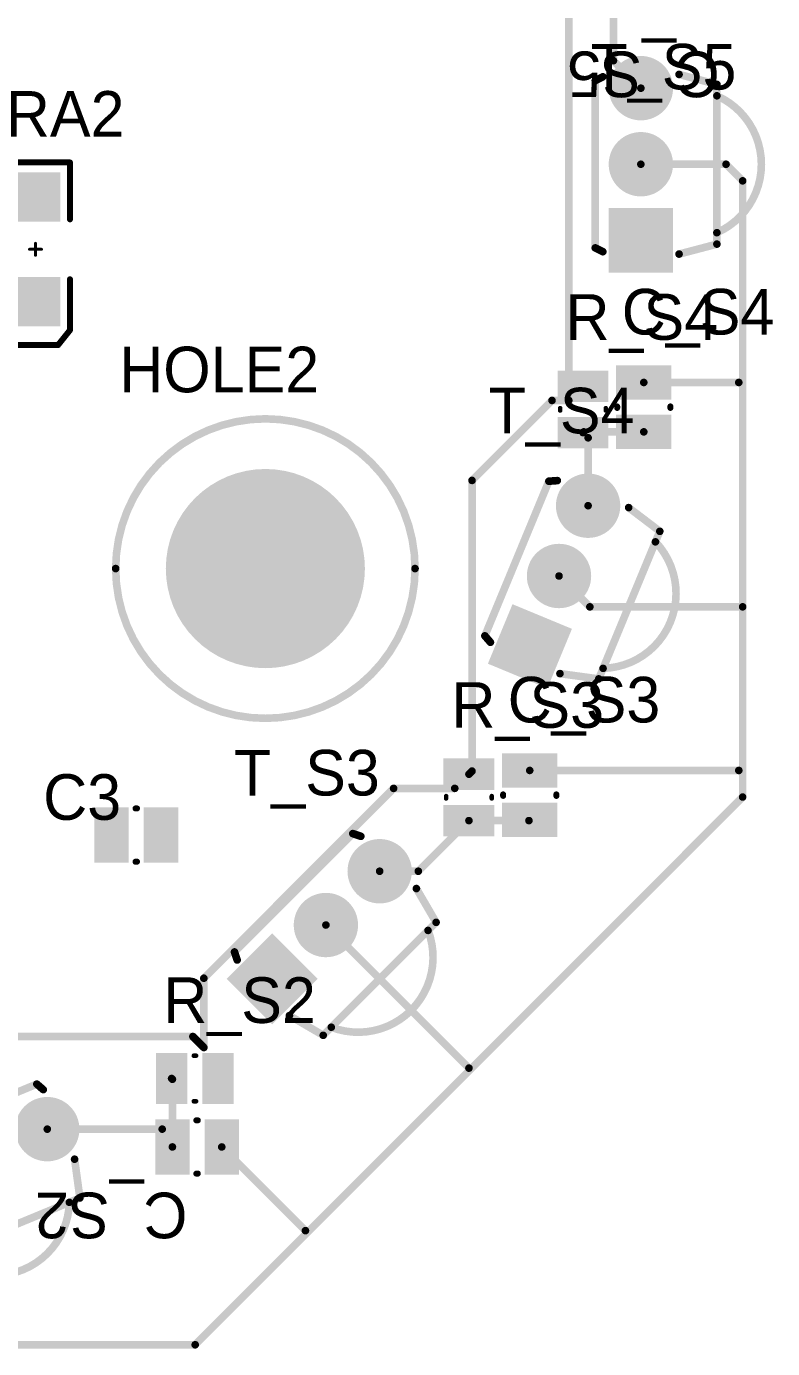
# Model space of a CAD drawing. Extents: x 99.9 to 182.3, y 99.9 to 182.6.
# Drawn here: x 155.4 to 180.32, y 100.46 to 144.6 of the extents above; entities that cross this region are included whole.
import ezdxf

# ---------------------------------------------------------------- set-up
doc = ezdxf.new("R2010")
doc.units = 0
doc.layers.get('0').update_dxf_attribs({"linetype": 'CONTINUOUS'})
for name, color, linetype in [('BOTTOMLAYER', 5, 'CONTINUOUS'), ('BOTTOMSOLDER', 6, 'CONTINUOUS'), ('MECHANICAL1', 6, 'CONTINUOUS'), ('MULTILAYER', 9, 'CONTINUOUS'), ('TOPLAYER', 1, 'CONTINUOUS'), ('TOPOVERLAY', 2, 'CONTINUOUS'), ('TOPPASTE', 8, 'CONTINUOUS'), ('TOPSOLDER', 216, 'CONTINUOUS')]:
    doc.layers.add(name, color=color, linetype=linetype)

# ---------------------------------------------------------------- blocks, each defined once
blk = doc.blocks.new('TSOP_IR_14')
at = {"layer": 'BOTTOMLAYER', "const_width": 1}
for points in [[(-0.5, -35.924, 1), (0.5, -35.924, 1)], [(2.04, -35.924, 1), (3.04, -35.924, 1)]]:
    blk.add_lwpolyline(points, format="xyb", close=True, dxfattribs=at)
at = {"layer": 'BOTTOMLAYER'}
blk.add_solid([(-3.54, -36.924), (-1.54, -36.924), (-3.54, -34.924), (-1.54, -34.924)], dxfattribs=at)
at = {"layer": 'BOTTOMSOLDER', "const_width": 1.075}
for points in [[(-0.537, -35.924, 1), (0.538, -35.924, 1)], [(2.003, -35.924, 1), (3.078, -35.924, 1)]]:
    blk.add_lwpolyline(points, format="xyb", close=True, dxfattribs=at)
at = {"layer": 'BOTTOMSOLDER'}
blk.add_solid([(-3.615, -36.999), (-1.465, -36.999), (-3.615, -34.849), (-1.465, -34.849)], dxfattribs=at)
at = {"layer": 'MULTILAYER', "const_width": 1}
for points in [[(-0.5, -35.924, 1), (0.5, -35.924, 1)], [(2.04, -35.924, 1), (3.04, -35.924, 1)]]:
    blk.add_lwpolyline(points, format="xyb", close=True, dxfattribs=at)
at = {"layer": 'MULTILAYER'}
blk.add_solid([(-3.54, -36.924), (-1.54, -36.924), (-3.54, -34.924), (-1.54, -34.924)], dxfattribs=at)
at = {"layer": 'TOPLAYER', "const_width": 1}
for points in [[(-0.5, -35.924, 1), (0.5, -35.924, 1)], [(2.04, -35.924, 1), (3.04, -35.924, 1)]]:
    blk.add_lwpolyline(points, format="xyb", close=True, dxfattribs=at)
at = {"layer": 'TOPLAYER'}
blk.add_solid([(-3.54, -36.924), (-1.54, -36.924), (-3.54, -34.924), (-1.54, -34.924)], dxfattribs=at)
at = {"layer": 'TOPOVERLAY', "const_width": 0.254}
for points in [[(-2.794, -34.4), (-2.921, -34.654)], [(-2.794, -34.4), (2.794, -34.4)], [(2.794, -34.4), (2.921, -34.654)], [(-3, -37.2), (-2.667, -38.464)], [(3, -37.2), (2.667, -38.464)], [(-2.667, -38.464), (2.667, -38.464)]]:
    blk.add_lwpolyline(points, dxfattribs=at)
at = {"layer": 'TOPOVERLAY', "const_width": 0.127}
for points in [[(-2.857, -34.4, 1), (-2.73, -34.4, 1)], [(-2.857, -34.4, 1), (-2.73, -34.4, 1)], [(2.731, -34.4, 1), (2.858, -34.4, 1)], [(2.731, -34.4, 1), (2.858, -34.4, 1)], [(-2.984, -34.654, 1), (-2.857, -34.654, 1)], [(2.858, -34.654, 1), (2.985, -34.654, 1)], [(-3.063, -37.2, 1), (-2.936, -37.2, 1)], [(2.936, -37.2, 1), (3.063, -37.2, 1)], [(-2.73, -38.464, 1), (-2.603, -38.464, 1)], [(-2.73, -38.464, 1), (-2.603, -38.464, 1)], [(-2.349, -38.464, 1), (-2.223, -38.464, 1)], [(2.223, -38.464, 1), (2.349, -38.464, 1)], [(2.604, -38.464, 1), (2.731, -38.464, 1)], [(2.604, -38.464, 1), (2.731, -38.464, 1)]]:
    blk.add_lwpolyline(points, format="xyb", close=True, dxfattribs=at)
at = {"layer": 'TOPOVERLAY', "const_width": 0.254}
blk.add_lwpolyline([(2.286, -38.464, -0.649873), (-2.286, -38.464)], format="xyb", dxfattribs=at)
at = {"layer": 'TOPSOLDER', "const_width": 1.075}
for points in [[(-0.537, -35.924, 1), (0.538, -35.924, 1)], [(2.003, -35.924, 1), (3.078, -35.924, 1)]]:
    blk.add_lwpolyline(points, format="xyb", close=True, dxfattribs=at)
at = {"layer": 'TOPSOLDER'}
blk.add_solid([(-3.615, -36.999), (-1.465, -36.999), (-3.615, -34.849), (-1.465, -34.849)], dxfattribs=at)
blk = doc.blocks.new('TSOP_IR_15')
at = {"layer": 'BOTTOMLAYER', "const_width": 1}
for points in [[(-0.5, -35.924, 1), (0.5, -35.924, 1)], [(2.04, -35.924, 1), (3.04, -35.924, 1)]]:
    blk.add_lwpolyline(points, format="xyb", close=True, dxfattribs=at)
at = {"layer": 'BOTTOMLAYER'}
blk.add_solid([(-3.54, -36.924), (-1.54, -36.924), (-3.54, -34.924), (-1.54, -34.924)], dxfattribs=at)
at = {"layer": 'BOTTOMSOLDER', "const_width": 1.075}
for points in [[(-0.538, -35.924, 1), (0.537, -35.924, 1)], [(2.002, -35.924, 1), (3.077, -35.924, 1)]]:
    blk.add_lwpolyline(points, format="xyb", close=True, dxfattribs=at)
at = {"layer": 'BOTTOMSOLDER'}
blk.add_solid([(-3.615, -36.999), (-1.465, -36.999), (-3.615, -34.849), (-1.465, -34.849)], dxfattribs=at)
at = {"layer": 'MULTILAYER', "const_width": 1}
for points in [[(-0.5, -35.924, 1), (0.5, -35.924, 1)], [(2.04, -35.924, 1), (3.04, -35.924, 1)]]:
    blk.add_lwpolyline(points, format="xyb", close=True, dxfattribs=at)
at = {"layer": 'MULTILAYER'}
blk.add_solid([(-3.54, -36.924), (-1.54, -36.924), (-3.54, -34.924), (-1.54, -34.924)], dxfattribs=at)
at = {"layer": 'TOPLAYER', "const_width": 1}
for points in [[(-0.5, -35.924, 1), (0.5, -35.924, 1)], [(2.04, -35.924, 1), (3.04, -35.924, 1)]]:
    blk.add_lwpolyline(points, format="xyb", close=True, dxfattribs=at)
at = {"layer": 'TOPLAYER'}
blk.add_solid([(-3.54, -36.924), (-1.54, -36.924), (-3.54, -34.924), (-1.54, -34.924)], dxfattribs=at)
at = {"layer": 'TOPOVERLAY', "const_width": 0.254}
for points in [[(-2.794, -34.4), (-2.921, -34.654)], [(-2.794, -34.4), (2.794, -34.4)], [(2.794, -34.4), (2.921, -34.654)], [(-3, -37.2), (-2.667, -38.464)], [(3, -37.2), (2.667, -38.464)], [(-2.667, -38.464), (2.667, -38.464)]]:
    blk.add_lwpolyline(points, dxfattribs=at)
at = {"layer": 'TOPOVERLAY', "const_width": 0.127}
for points in [[(-2.858, -34.4, 1), (-2.731, -34.4, 1)], [(-2.858, -34.4, 1), (-2.731, -34.4, 1)], [(2.73, -34.4, 1), (2.857, -34.4, 1)], [(2.73, -34.4, 1), (2.857, -34.4, 1)], [(-2.985, -34.654, 1), (-2.858, -34.654, 1)], [(2.857, -34.654, 1), (2.984, -34.654, 1)], [(-3.063, -37.2, 1), (-2.936, -37.2, 1)], [(2.936, -37.2, 1), (3.063, -37.2, 1)], [(-2.731, -38.464, 1), (-2.604, -38.464, 1)], [(-2.731, -38.464, 1), (-2.604, -38.464, 1)], [(-2.349, -38.464, 1), (-2.223, -38.464, 1)], [(2.223, -38.464, 1), (2.349, -38.464, 1)], [(2.604, -38.464, 1), (2.73, -38.464, 1)], [(2.604, -38.464, 1), (2.73, -38.464, 1)]]:
    blk.add_lwpolyline(points, format="xyb", close=True, dxfattribs=at)
at = {"layer": 'TOPOVERLAY', "const_width": 0.254}
blk.add_lwpolyline([(2.286, -38.464, -0.649873), (-2.286, -38.464)], format="xyb", dxfattribs=at)
at = {"layer": 'TOPSOLDER', "const_width": 1.075}
for points in [[(-0.538, -35.924, 1), (0.537, -35.924, 1)], [(2.002, -35.924, 1), (3.077, -35.924, 1)]]:
    blk.add_lwpolyline(points, format="xyb", close=True, dxfattribs=at)
at = {"layer": 'TOPSOLDER'}
blk.add_solid([(-3.615, -36.999), (-1.465, -36.999), (-3.615, -34.849), (-1.465, -34.849)], dxfattribs=at)
blk = doc.blocks.new('TSOP_IR_16')
at = {"layer": 'BOTTOMLAYER', "const_width": 1}
for points in [[(-0.5, -35.924, 1), (0.5, -35.924, 1)], [(2.04, -35.924, 1), (3.04, -35.924, 1)]]:
    blk.add_lwpolyline(points, format="xyb", close=True, dxfattribs=at)
at = {"layer": 'BOTTOMLAYER'}
blk.add_solid([(-3.54, -36.924), (-1.54, -36.924), (-3.54, -34.924), (-1.54, -34.924)], dxfattribs=at)
at = {"layer": 'BOTTOMSOLDER', "const_width": 1.075}
for points in [[(-0.537, -35.924, 1), (0.537, -35.924, 1)], [(2.003, -35.924, 1), (3.078, -35.924, 1)]]:
    blk.add_lwpolyline(points, format="xyb", close=True, dxfattribs=at)
at = {"layer": 'BOTTOMSOLDER'}
blk.add_solid([(-3.615, -36.999), (-1.465, -36.999), (-3.615, -34.849), (-1.465, -34.849)], dxfattribs=at)
at = {"layer": 'MULTILAYER', "const_width": 1}
for points in [[(-0.5, -35.924, 1), (0.5, -35.924, 1)], [(2.04, -35.924, 1), (3.04, -35.924, 1)]]:
    blk.add_lwpolyline(points, format="xyb", close=True, dxfattribs=at)
at = {"layer": 'MULTILAYER'}
blk.add_solid([(-3.54, -36.924), (-1.54, -36.924), (-3.54, -34.924), (-1.54, -34.924)], dxfattribs=at)
at = {"layer": 'TOPLAYER', "const_width": 1}
for points in [[(-0.5, -35.924, 1), (0.5, -35.924, 1)], [(2.04, -35.924, 1), (3.04, -35.924, 1)]]:
    blk.add_lwpolyline(points, format="xyb", close=True, dxfattribs=at)
at = {"layer": 'TOPLAYER'}
blk.add_solid([(-3.54, -36.924), (-1.54, -36.924), (-3.54, -34.924), (-1.54, -34.924)], dxfattribs=at)
at = {"layer": 'TOPOVERLAY', "const_width": 0.254}
for points in [[(-2.794, -34.4), (-2.921, -34.654)], [(-2.794, -34.4), (2.794, -34.4)], [(2.794, -34.4), (2.921, -34.654)], [(-3, -37.2), (-2.667, -38.464)], [(3, -37.2), (2.667, -38.464)], [(-2.667, -38.464), (2.667, -38.464)]]:
    blk.add_lwpolyline(points, dxfattribs=at)
at = {"layer": 'TOPOVERLAY', "const_width": 0.127}
for points in [[(-2.858, -34.4, 1), (-2.731, -34.4, 1)], [(-2.858, -34.4, 1), (-2.731, -34.4, 1)], [(2.731, -34.4, 1), (2.858, -34.4, 1)], [(2.731, -34.4, 1), (2.858, -34.4, 1)], [(-2.985, -34.654, 1), (-2.858, -34.654, 1)], [(2.858, -34.654, 1), (2.985, -34.654, 1)], [(-3.063, -37.2, 1), (-2.936, -37.2, 1)], [(2.936, -37.2, 1), (3.063, -37.2, 1)], [(-2.73, -38.464, 1), (-2.603, -38.464, 1)], [(-2.73, -38.464, 1), (-2.603, -38.464, 1)], [(-2.349, -38.464, 1), (-2.223, -38.464, 1)], [(2.223, -38.464, 1), (2.349, -38.464, 1)], [(2.603, -38.464, 1), (2.73, -38.464, 1)], [(2.603, -38.464, 1), (2.73, -38.464, 1)]]:
    blk.add_lwpolyline(points, format="xyb", close=True, dxfattribs=at)
at = {"layer": 'TOPOVERLAY', "const_width": 0.254}
blk.add_lwpolyline([(2.286, -38.464, -0.649873), (-2.286, -38.464)], format="xyb", dxfattribs=at)
at = {"layer": 'TOPSOLDER', "const_width": 1.075}
for points in [[(-0.537, -35.924, 1), (0.537, -35.924, 1)], [(2.003, -35.924, 1), (3.078, -35.924, 1)]]:
    blk.add_lwpolyline(points, format="xyb", close=True, dxfattribs=at)
at = {"layer": 'TOPSOLDER'}
blk.add_solid([(-3.615, -36.999), (-1.465, -36.999), (-3.615, -34.849), (-1.465, -34.849)], dxfattribs=at)
blk = doc.blocks.new('TSOP_IR_17')
at = {"layer": 'BOTTOMLAYER', "const_width": 1}
for points in [[(-0.5, -35.924, 1), (0.5, -35.924, 1)], [(2.04, -35.924, 1), (3.04, -35.924, 1)]]:
    blk.add_lwpolyline(points, format="xyb", close=True, dxfattribs=at)
at = {"layer": 'BOTTOMLAYER'}
blk.add_solid([(-3.54, -36.924), (-1.54, -36.924), (-3.54, -34.924), (-1.54, -34.924)], dxfattribs=at)
at = {"layer": 'BOTTOMSOLDER', "const_width": 1.075}
for points in [[(-0.537, -35.924, 1), (0.538, -35.924, 1)], [(2.003, -35.924, 1), (3.078, -35.924, 1)]]:
    blk.add_lwpolyline(points, format="xyb", close=True, dxfattribs=at)
at = {"layer": 'BOTTOMSOLDER'}
blk.add_solid([(-3.615, -36.999), (-1.465, -36.999), (-3.615, -34.849), (-1.465, -34.849)], dxfattribs=at)
at = {"layer": 'MULTILAYER', "const_width": 1}
for points in [[(-0.5, -35.924, 1), (0.5, -35.924, 1)], [(2.04, -35.924, 1), (3.04, -35.924, 1)]]:
    blk.add_lwpolyline(points, format="xyb", close=True, dxfattribs=at)
at = {"layer": 'MULTILAYER'}
blk.add_solid([(-3.54, -36.924), (-1.54, -36.924), (-3.54, -34.924), (-1.54, -34.924)], dxfattribs=at)
at = {"layer": 'TOPLAYER', "const_width": 1}
for points in [[(-0.5, -35.924, 1), (0.5, -35.924, 1)], [(2.04, -35.924, 1), (3.04, -35.924, 1)]]:
    blk.add_lwpolyline(points, format="xyb", close=True, dxfattribs=at)
at = {"layer": 'TOPLAYER'}
blk.add_solid([(-3.54, -36.924), (-1.54, -36.924), (-3.54, -34.924), (-1.54, -34.924)], dxfattribs=at)
at = {"layer": 'TOPOVERLAY', "const_width": 0.254}
for points in [[(-2.921, -34.654), (-2.794, -34.4)], [(-2.794, -34.4), (2.794, -34.4)], [(2.794, -34.4), (2.921, -34.654)], [(-3, -37.2), (-2.667, -38.464)], [(3, -37.2), (2.667, -38.464)], [(-2.667, -38.464), (2.667, -38.464)]]:
    blk.add_lwpolyline(points, dxfattribs=at)
at = {"layer": 'TOPOVERLAY', "const_width": 0.127}
for points in [[(-2.857, -34.4, 1), (-2.731, -34.4, 1)], [(-2.857, -34.4, 1), (-2.731, -34.4, 1)], [(2.731, -34.4, 1), (2.858, -34.4, 1)], [(2.731, -34.4, 1), (2.858, -34.4, 1)], [(-2.984, -34.654, 1), (-2.857, -34.654, 1)], [(2.858, -34.654, 1), (2.985, -34.654, 1)], [(-3.063, -37.2, 1), (-2.936, -37.2, 1)], [(2.936, -37.2, 1), (3.063, -37.2, 1)], [(-2.731, -38.464, 1), (-2.604, -38.464, 1)], [(-2.731, -38.464, 1), (-2.604, -38.464, 1)], [(-2.349, -38.464, 1), (-2.223, -38.464, 1)], [(2.223, -38.464, 1), (2.349, -38.464, 1)], [(2.604, -38.464, 1), (2.731, -38.464, 1)], [(2.604, -38.464, 1), (2.731, -38.464, 1)]]:
    blk.add_lwpolyline(points, format="xyb", close=True, dxfattribs=at)
at = {"layer": 'TOPOVERLAY', "const_width": 0.254}
blk.add_lwpolyline([(2.286, -38.464, -0.649873), (-2.286, -38.464)], format="xyb", dxfattribs=at)
at = {"layer": 'TOPSOLDER', "const_width": 1.075}
for points in [[(-0.537, -35.924, 1), (0.538, -35.924, 1)], [(2.003, -35.924, 1), (3.078, -35.924, 1)]]:
    blk.add_lwpolyline(points, format="xyb", close=True, dxfattribs=at)
at = {"layer": 'TOPSOLDER'}
blk.add_solid([(-3.615, -36.999), (-1.465, -36.999), (-3.615, -34.849), (-1.465, -34.849)], dxfattribs=at)
blk = doc.blocks.new('LED1206R_22')
at = {"layer": 'MECHANICAL1', "const_width": 0.1}
for points in [[(0.2, 0), (-0.2, 0)], [(0, -0.2), (0, 0.2)]]:
    blk.add_lwpolyline(points, dxfattribs=at)
at = {"layer": 'MECHANICAL1', "const_width": 0.05}
for points in [[(-0.225, 0, 1), (-0.175, 0, 1)], [(-0.025, 0.2, 1), (0.025, 0.2, 1)], [(0.175, 0, 1), (0.225, 0, 1)], [(-0.025, -0.2, 1), (0.025, -0.2, 1)]]:
    blk.add_lwpolyline(points, format="xyb", close=True, dxfattribs=at)
at = {"layer": 'TOPLAYER'}
for points in [[(-2.5, -0.75), (-1, -0.75), (-2.5, 0.75), (-1, 0.75)], [(1, -0.75), (2.5, -0.75), (1, 0.75), (2.5, 0.75)]]:
    blk.add_solid(points, dxfattribs=at)
at = {"layer": 'TOPOVERLAY', "const_width": 0.2}
for points in [[(-2.9, -1.15), (-2.9, 1.15)], [(-1, 1.15), (-2.9, 1.15)], [(2.7, 1.15), (1, 1.15)], [(3.2, 0.75), (2.7, 1.15)], [(3.2, -0.75), (3.2, 0.75)], [(2.7, -1.15), (3.2, -0.75)], [(-1, -1.15), (-2.9, -1.15)], [(2.7, -1.15), (1, -1.15)]]:
    blk.add_lwpolyline(points, dxfattribs=at)
at = {"layer": 'TOPOVERLAY', "const_width": 0.1}
for points in [[(-2.95, 1.15, 1), (-2.85, 1.15, 1)], [(-2.95, 1.15, 1), (-2.85, 1.15, 1)], [(-1.05, 1.15, 1), (-0.95, 1.15, 1)], [(0.95, 1.15, 1), (1.05, 1.15, 1)], [(2.65, 1.15, 1), (2.75, 1.15, 1)], [(2.65, 1.15, 1), (2.75, 1.15, 1)], [(3.15, 0.75, 1), (3.25, 0.75, 1)], [(3.15, 0.75, 1), (3.25, 0.75, 1)], [(3.15, -0.75, 1), (3.25, -0.75, 1)], [(3.15, -0.75, 1), (3.25, -0.75, 1)], [(-2.95, -1.15, 1), (-2.85, -1.15, 1)], [(-2.95, -1.15, 1), (-2.85, -1.15, 1)], [(-1.05, -1.15, 1), (-0.95, -1.15, 1)], [(0.95, -1.15, 1), (1.05, -1.15, 1)], [(2.65, -1.15, 1), (2.75, -1.15, 1)], [(2.65, -1.15, 1), (2.75, -1.15, 1)]]:
    blk.add_lwpolyline(points, format="xyb", close=True, dxfattribs=at)
at = {"layer": 'TOPPASTE'}
for points in [[(-2.5, -0.75), (-1, -0.75), (-2.5, 0.75), (-1, 0.75)], [(1, -0.75), (2.5, -0.75), (1, 0.75), (2.5, 0.75)]]:
    blk.add_solid(points, dxfattribs=at)
at = {"layer": 'TOPSOLDER'}
for points in [[(-2.575, -0.825), (-0.925, -0.825), (-2.575, 0.825), (-0.925, 0.825)], [(0.925, -0.825), (2.575, -0.825), (0.925, 0.825), (2.575, 0.825)]]:
    blk.add_solid(points, dxfattribs=at)
blk = doc.blocks.new('C0805R_36')
at = {"layer": 'TOPLAYER'}
for points in [[(-0.45, -0.775), (0.45, -0.775), (-0.45, 0.775), (0.45, 0.775)], [(1.1, -0.775), (2, -0.775), (1.1, 0.775), (2, 0.775)]]:
    blk.add_solid(points, dxfattribs=at)
at = {"layer": 'TOPOVERLAY', "const_width": 0.15}
for points in [[(0.81, 0.762), (0.73, 0.762)], [(0.81, -0.762), (0.73, -0.762)]]:
    blk.add_lwpolyline(points, dxfattribs=at)
at = {"layer": 'TOPOVERLAY', "const_width": 0.075}
for points in [[(0.692, 0.762, 1), (0.767, 0.762, 1)], [(0.773, 0.762, 1), (0.848, 0.762, 1)], [(0.692, -0.762, 1), (0.767, -0.762, 1)], [(0.773, -0.762, 1), (0.848, -0.762, 1)]]:
    blk.add_lwpolyline(points, format="xyb", close=True, dxfattribs=at)
at = {"layer": 'TOPPASTE'}
for points in [[(-0.45, -0.775), (0.45, -0.775), (-0.45, 0.775), (0.45, 0.775)], [(1.1, -0.775), (2, -0.775), (1.1, 0.775), (2, 0.775)]]:
    blk.add_solid(points, dxfattribs=at)
at = {"layer": 'TOPSOLDER'}
for points in [[(-0.525, -0.85), (0.525, -0.85), (-0.525, 0.85), (0.525, 0.85)], [(1.025, -0.85), (2.075, -0.85), (1.025, 0.85), (2.075, 0.85)]]:
    blk.add_solid(points, dxfattribs=at)
blk = doc.blocks.new('C0805R_37')
at = {"layer": 'TOPLAYER'}
for points in [[(-0.45, -0.775), (0.45, -0.775), (-0.45, 0.775), (0.45, 0.775)], [(1.1, -0.775), (2, -0.775), (1.1, 0.775), (2, 0.775)]]:
    blk.add_solid(points, dxfattribs=at)
at = {"layer": 'TOPOVERLAY', "const_width": 0.15}
for points in [[(0.81, 0.762), (0.73, 0.762)], [(0.81, -0.762), (0.73, -0.762)]]:
    blk.add_lwpolyline(points, dxfattribs=at)
at = {"layer": 'TOPOVERLAY', "const_width": 0.075}
for points in [[(0.692, 0.762, 1), (0.767, 0.762, 1)], [(0.773, 0.762, 1), (0.848, 0.762, 1)], [(0.692, -0.762, 1), (0.767, -0.762, 1)], [(0.773, -0.762, 1), (0.848, -0.762, 1)]]:
    blk.add_lwpolyline(points, format="xyb", close=True, dxfattribs=at)
at = {"layer": 'TOPPASTE'}
for points in [[(-0.45, -0.775), (0.45, -0.775), (-0.45, 0.775), (0.45, 0.775)], [(1.1, -0.775), (2, -0.775), (1.1, 0.775), (2, 0.775)]]:
    blk.add_solid(points, dxfattribs=at)
at = {"layer": 'TOPSOLDER'}
for points in [[(-0.525, -0.85), (0.525, -0.85), (-0.525, 0.85), (0.525, 0.85)], [(1.025, -0.85), (2.075, -0.85), (1.025, 0.85), (2.075, 0.85)]]:
    blk.add_solid(points, dxfattribs=at)
blk = doc.blocks.new('C0805R_38')
at = {"layer": 'TOPLAYER'}
for points in [[(-0.45, -0.775), (0.45, -0.775), (-0.45, 0.775), (0.45, 0.775)], [(1.1, -0.775), (2, -0.775), (1.1, 0.775), (2, 0.775)]]:
    blk.add_solid(points, dxfattribs=at)
at = {"layer": 'TOPOVERLAY', "const_width": 0.15}
for points in [[(0.81, 0.762), (0.73, 0.762)], [(0.81, -0.762), (0.73, -0.762)]]:
    blk.add_lwpolyline(points, dxfattribs=at)
at = {"layer": 'TOPOVERLAY', "const_width": 0.075}
for points in [[(0.692, 0.762, 1), (0.767, 0.762, 1)], [(0.773, 0.762, 1), (0.848, 0.762, 1)], [(0.692, -0.762, 1), (0.767, -0.762, 1)], [(0.773, -0.762, 1), (0.848, -0.762, 1)]]:
    blk.add_lwpolyline(points, format="xyb", close=True, dxfattribs=at)
at = {"layer": 'TOPPASTE'}
for points in [[(-0.45, -0.775), (0.45, -0.775), (-0.45, 0.775), (0.45, 0.775)], [(1.1, -0.775), (2, -0.775), (1.1, 0.775), (2, 0.775)]]:
    blk.add_solid(points, dxfattribs=at)
at = {"layer": 'TOPSOLDER'}
for points in [[(-0.525, -0.85), (0.525, -0.85), (-0.525, 0.85), (0.525, 0.85)], [(1.025, -0.85), (2.075, -0.85), (1.025, 0.85), (2.075, 0.85)]]:
    blk.add_solid(points, dxfattribs=at)
blk = doc.blocks.new('SCREW_50')
at = {"layer": 'BOTTOMLAYER', "const_width": 3.25}
blk.add_lwpolyline([(-1.625, 0, 1), (1.625, 0, 1)], format="xyb", close=True, dxfattribs=at)
at = {"layer": 'BOTTOMSOLDER', "const_width": 3.325}
blk.add_lwpolyline([(-1.663, 0, 1), (1.663, 0, 1)], format="xyb", close=True, dxfattribs=at)
at = {"layer": 'MECHANICAL1'}
for points, const_width in [([(5, 0, 1), (-5, 0, 1)], 0.254), ([(-5.064, 0, 1), (-4.937, 0, 1)], 0.127), ([(4.937, 0, 1), (5.064, 0, 1)], 0.127)]:
    blk.add_lwpolyline(points, format="xyb", close=True, dxfattribs=dict(at, const_width=const_width))
at = {"layer": 'MULTILAYER', "const_width": 3.25}
blk.add_lwpolyline([(-1.625, 0, 1), (1.625, 0, 1)], format="xyb", close=True, dxfattribs=at)
at = {"layer": 'TOPLAYER', "const_width": 3.25}
blk.add_lwpolyline([(-1.625, 0, 1), (1.625, 0, 1)], format="xyb", close=True, dxfattribs=at)
at = {"layer": 'TOPSOLDER', "const_width": 3.325}
blk.add_lwpolyline([(-1.663, 0, 1), (1.663, 0, 1)], format="xyb", close=True, dxfattribs=at)
blk = doc.blocks.new('C0805C_67')
at = {"layer": 'TOPLAYER'}
for points in [[(-0.5, -0.85), (0.5, -0.85), (-0.5, 0.85), (0.5, 0.85)], [(1.15, -0.85), (2.15, -0.85), (1.15, 0.85), (2.15, 0.85)]]:
    blk.add_solid(points, dxfattribs=at)
at = {"layer": 'TOPOVERLAY', "const_width": 0.2}
for points in [[(0.8, 0.889), (0.85, 0.889)], [(0.8, -0.889), (0.85, -0.889)]]:
    blk.add_lwpolyline(points, dxfattribs=at)
at = {"layer": 'TOPOVERLAY', "const_width": 0.1}
for points in [[(0.75, 0.889, 1), (0.85, 0.889, 1)], [(0.8, 0.889, 1), (0.9, 0.889, 1)], [(0.75, -0.889, 1), (0.85, -0.889, 1)], [(0.8, -0.889, 1), (0.9, -0.889, 1)]]:
    blk.add_lwpolyline(points, format="xyb", close=True, dxfattribs=at)
at = {"layer": 'TOPPASTE'}
for points in [[(-0.5, -0.85), (0.5, -0.85), (-0.5, 0.85), (0.5, 0.85)], [(1.15, -0.85), (2.15, -0.85), (1.15, 0.85), (2.15, 0.85)]]:
    blk.add_solid(points, dxfattribs=at)
at = {"layer": 'TOPSOLDER'}
for points in [[(-0.575, -0.925), (0.575, -0.925), (-0.575, 0.925), (0.575, 0.925)], [(1.075, -0.925), (2.225, -0.925), (1.075, 0.925), (2.225, 0.925)]]:
    blk.add_solid(points, dxfattribs=at)
blk = doc.blocks.new('C0805C_68')
at = {"layer": 'TOPLAYER'}
for points in [[(-0.5, -0.85), (0.5, -0.85), (-0.5, 0.85), (0.5, 0.85)], [(1.15, -0.85), (2.15, -0.85), (1.15, 0.85), (2.15, 0.85)]]:
    blk.add_solid(points, dxfattribs=at)
at = {"layer": 'TOPOVERLAY', "const_width": 0.2}
for points in [[(0.8, 0.889), (0.85, 0.889)], [(0.8, -0.889), (0.85, -0.889)]]:
    blk.add_lwpolyline(points, dxfattribs=at)
at = {"layer": 'TOPOVERLAY', "const_width": 0.1}
for points in [[(0.75, 0.889, 1), (0.85, 0.889, 1)], [(0.8, 0.889, 1), (0.9, 0.889, 1)], [(0.75, -0.889, 1), (0.85, -0.889, 1)], [(0.8, -0.889, 1), (0.9, -0.889, 1)]]:
    blk.add_lwpolyline(points, format="xyb", close=True, dxfattribs=at)
at = {"layer": 'TOPPASTE'}
for points in [[(-0.5, -0.85), (0.5, -0.85), (-0.5, 0.85), (0.5, 0.85)], [(1.15, -0.85), (2.15, -0.85), (1.15, 0.85), (2.15, 0.85)]]:
    blk.add_solid(points, dxfattribs=at)
at = {"layer": 'TOPSOLDER'}
for points in [[(-0.575, -0.925), (0.575, -0.925), (-0.575, 0.925), (0.575, 0.925)], [(1.075, -0.925), (2.225, -0.925), (1.075, 0.925), (2.225, 0.925)]]:
    blk.add_solid(points, dxfattribs=at)
blk = doc.blocks.new('C0805C_69')
at = {"layer": 'TOPLAYER'}
for points in [[(-0.5, -0.85), (0.5, -0.85), (-0.5, 0.85), (0.5, 0.85)], [(1.15, -0.85), (2.15, -0.85), (1.15, 0.85), (2.15, 0.85)]]:
    blk.add_solid(points, dxfattribs=at)
at = {"layer": 'TOPOVERLAY', "const_width": 0.2}
for points in [[(0.8, 0.889), (0.85, 0.889)], [(0.8, -0.889), (0.85, -0.889)]]:
    blk.add_lwpolyline(points, dxfattribs=at)
at = {"layer": 'TOPOVERLAY', "const_width": 0.1}
for points in [[(0.75, 0.889, 1), (0.85, 0.889, 1)], [(0.8, 0.889, 1), (0.9, 0.889, 1)], [(0.75, -0.889, 1), (0.85, -0.889, 1)], [(0.8, -0.889, 1), (0.9, -0.889, 1)]]:
    blk.add_lwpolyline(points, format="xyb", close=True, dxfattribs=at)
at = {"layer": 'TOPPASTE'}
for points in [[(-0.5, -0.85), (0.5, -0.85), (-0.5, 0.85), (0.5, 0.85)], [(1.15, -0.85), (2.15, -0.85), (1.15, 0.85), (2.15, 0.85)]]:
    blk.add_solid(points, dxfattribs=at)
at = {"layer": 'TOPSOLDER'}
for points in [[(-0.575, -0.925), (0.575, -0.925), (-0.575, 0.925), (0.575, 0.925)], [(1.075, -0.925), (2.225, -0.925), (1.075, 0.925), (2.225, 0.925)]]:
    blk.add_solid(points, dxfattribs=at)
blk = doc.blocks.new('C0805C_77')
at = {"layer": 'TOPLAYER'}
for points in [[(-0.5, -0.85), (0.5, -0.85), (-0.5, 0.85), (0.5, 0.85)], [(1.15, -0.85), (2.15, -0.85), (1.15, 0.85), (2.15, 0.85)]]:
    blk.add_solid(points, dxfattribs=at)
at = {"layer": 'TOPOVERLAY', "const_width": 0.2}
for points in [[(0.8, 0.889), (0.85, 0.889)], [(0.8, -0.889), (0.85, -0.889)]]:
    blk.add_lwpolyline(points, dxfattribs=at)
at = {"layer": 'TOPOVERLAY', "const_width": 0.1}
for points in [[(0.75, 0.889, 1), (0.85, 0.889, 1)], [(0.8, 0.889, 1), (0.9, 0.889, 1)], [(0.75, -0.889, 1), (0.85, -0.889, 1)], [(0.8, -0.889, 1), (0.9, -0.889, 1)]]:
    blk.add_lwpolyline(points, format="xyb", close=True, dxfattribs=at)
at = {"layer": 'TOPPASTE'}
for points in [[(-0.5, -0.85), (0.5, -0.85), (-0.5, 0.85), (0.5, 0.85)], [(1.15, -0.85), (2.15, -0.85), (1.15, 0.85), (2.15, 0.85)]]:
    blk.add_solid(points, dxfattribs=at)
at = {"layer": 'TOPSOLDER'}
for points in [[(-0.575, -0.925), (0.575, -0.925), (-0.575, 0.925), (0.575, 0.925)], [(1.075, -0.925), (2.225, -0.925), (1.075, 0.925), (2.225, 0.925)]]:
    blk.add_solid(points, dxfattribs=at)

msp = doc.modelspace()

# ---------------------------------------------------------------- linework, layer by layer
at = {"layer": 'TOPLAYER', "const_width": 0.254}
for points in [[(173.517, 132.115), (173.517, 147.409)], [(175.006, 143.458), (175.006, 146.786)], [(175.006, 143.458), (175.924, 142.54)], [(175.924, 140), (178.77, 140)], [(178.77, 140), (179.324, 139.446)], [(179.324, 125.222), (179.324, 139.446)], [(176.022, 132.714), (179.196, 132.714)], [(170.284, 129.444), (172.955, 132.115)], [(172.955, 132.115), (173.517, 132.115)], [(173.99, 131.038), (174.016, 131.064)], [(174.016, 131.064), (176.022, 131.064)], [(174.161, 128.599), (174.161, 130.867)], [(170.284, 119.738), (170.284, 129.444)], [(173.189, 126.252), (174.22, 125.222)], [(174.22, 125.222), (179.324, 125.222)], [(179.324, 118.872), (179.324, 125.222)], [(169.707, 119.161), (170.18, 119.634)], [(170.18, 119.634), (170.284, 119.738)], [(172.212, 119.76), (179.196, 119.76)], [(161.325, 112.822), (167.664, 119.161)], [(167.664, 119.161), (169.707, 119.161)], [(161.036, 100.584), (179.324, 118.872)], [(168.49, 116.394), (170.18, 118.084)], [(170.18, 118.084), (172.186, 118.084)], [(167.198, 116.394), (168.49, 116.394)], [(165.402, 114.598), (170.18, 109.82)], [(161.325, 110.509), (161.325, 112.822)], [(153.704, 110.876), (160.958, 110.876)], [(160.958, 110.876), (161.325, 110.509)], [(160.248, 109.474), (160.274, 109.448)], [(160.274, 107.188), (160.274, 109.448)], [(156.094, 107.783), (159.933, 107.783)], [(161.924, 107.188), (164.718, 104.394)], [(153.67, 100.584), (161.036, 100.584)]]:
    msp.add_lwpolyline(points, dxfattribs=at)
at = {"layer": 'TOPLAYER', "const_width": 0.127}
for points in [[(174.942, 143.458, 1), (175.07, 143.458, 1)], [(174.942, 143.458, 1), (175.07, 143.458, 1)], [(175.86, 142.54, 1), (175.987, 142.54, 1)], [(175.86, 140, 1), (175.987, 140, 1)], [(178.706, 140, 1), (178.833, 140, 1)], [(178.706, 140, 1), (178.833, 140, 1)], [(179.261, 139.446, 1), (179.387, 139.446, 1)], [(179.261, 139.446, 1), (179.387, 139.446, 1)], [(175.958, 132.714, 1), (176.085, 132.714, 1)], [(179.132, 132.714, 1), (179.259, 132.714, 1)], [(172.892, 132.115, 1), (173.019, 132.115, 1)], [(172.892, 132.115, 1), (173.019, 132.115, 1)], [(173.453, 132.115, 1), (173.58, 132.115, 1)], [(173.453, 132.115, 1), (173.58, 132.115, 1)], [(173.927, 131.038, 1), (174.054, 131.038, 1)], [(173.953, 131.064, 1), (174.08, 131.064, 1)], [(173.953, 131.064, 1), (174.08, 131.064, 1)], [(175.958, 131.064, 1), (176.085, 131.064, 1)], [(174.098, 130.867, 1), (174.225, 130.867, 1)], [(170.22, 129.444, 1), (170.347, 129.444, 1)], [(170.22, 129.444, 1), (170.347, 129.444, 1)], [(174.098, 128.599, 1), (174.225, 128.599, 1)], [(173.126, 126.252, 1), (173.253, 126.252, 1)], [(174.156, 125.222, 1), (174.283, 125.222, 1)], [(174.156, 125.222, 1), (174.283, 125.222, 1)], [(179.261, 125.222, 1), (179.387, 125.222, 1)], [(179.261, 125.222, 1), (179.387, 125.222, 1)], [(179.261, 125.222, 1), (179.387, 125.222, 1)], [(170.117, 119.634, 1), (170.244, 119.634, 1)], [(170.117, 119.634, 1), (170.244, 119.634, 1)], [(170.22, 119.738, 1), (170.347, 119.738, 1)], [(170.22, 119.738, 1), (170.347, 119.738, 1)], [(172.149, 119.76, 1), (172.275, 119.76, 1)], [(179.132, 119.76, 1), (179.259, 119.76, 1)], [(167.601, 119.161, 1), (167.728, 119.161, 1)], [(167.601, 119.161, 1), (167.728, 119.161, 1)], [(169.643, 119.161, 1), (169.77, 119.161, 1)], [(169.643, 119.161, 1), (169.77, 119.161, 1)], [(179.261, 118.872, 1), (179.387, 118.872, 1)], [(179.261, 118.872, 1), (179.387, 118.872, 1)], [(170.117, 118.084, 1), (170.244, 118.084, 1)], [(170.117, 118.084, 1), (170.244, 118.084, 1)], [(172.122, 118.084, 1), (172.249, 118.084, 1)], [(167.135, 116.394, 1), (167.262, 116.394, 1)], [(168.426, 116.394, 1), (168.553, 116.394, 1)], [(168.426, 116.394, 1), (168.553, 116.394, 1)], [(165.339, 114.598, 1), (165.466, 114.598, 1)], [(161.261, 112.822, 1), (161.388, 112.822, 1)], [(161.261, 112.822, 1), (161.388, 112.822, 1)], [(160.894, 110.876, 1), (161.021, 110.876, 1)], [(160.894, 110.876, 1), (161.021, 110.876, 1)], [(161.261, 110.509, 1), (161.388, 110.509, 1)], [(161.261, 110.509, 1), (161.388, 110.509, 1)], [(170.117, 109.82, 1), (170.244, 109.82, 1)], [(160.184, 109.474, 1), (160.311, 109.474, 1)], [(160.21, 109.448, 1), (160.338, 109.448, 1)], [(160.21, 109.448, 1), (160.338, 109.448, 1)], [(156.031, 107.783, 1), (156.158, 107.783, 1)], [(159.87, 107.783, 1), (159.997, 107.783, 1)], [(160.21, 107.188, 1), (160.338, 107.188, 1)], [(161.86, 107.188, 1), (161.987, 107.188, 1)], [(164.654, 104.394, 1), (164.781, 104.394, 1)], [(160.972, 100.584, 1), (161.1, 100.584, 1)], [(160.972, 100.584, 1), (161.1, 100.584, 1)]]:
    msp.add_lwpolyline(points, format="xyb", close=True, dxfattribs=at)

# ---------------------------------------------------------------- block references
for name, p, rotation in [('TSOP_IR_14', (140, 140), 90), ('LED1206R_22', (155.702, 137.16), 270), ('C0805R_36', (173.99, 132.588), 270), ('C0805C_67', (176.022, 131.064), 90), ('TSOP_IR_15', (140, 140), 67.5), ('C0805R_37', (170.18, 119.634), 270), ('C0805C_68', (172.212, 118.11), 90), ('C0805C_77', (158.242, 117.602), 360), ('TSOP_IR_16', (140, 140), 45), ('C0805R_38', (161.798, 109.474), 180), ('TSOP_IR_17', (140, 140), 22.5), ('C0805C_69', (160.274, 107.188), 360)]:
    msp.add_blockref(name, p, dxfattribs=dict(rotation=rotation))
msp.add_blockref('SCREW_50', (163.38, 126.5))

# ---------------------------------------------------------------- texts
at = {"layer": 'TOPOVERLAY'}
for s, p in [('C_S5', (178.562, 143.764)), ('C_S2', (160.782, 105.664))]:
    msp.add_text(s, height=1.524, rotation=180, dxfattribs=at).set_placement(p)
for s, p in [('T_S5', (174.244, 142.494)), ('RA2', (154.711, 140.919)), ('R_S4', (173.406, 134.137)), ('C_S4', (175.285, 134.315)), ('HOLE2', (158.496, 132.385)), ('T_S4', (170.84, 131.013)), ('R_S3', (169.596, 121.183)), ('C_S3', (171.475, 121.361)), ('T_S3', (162.331, 118.923)), ('C3', (155.956, 118.11)), ('R_S2', (159.969, 111.328))]:
    msp.add_text(s, height=1.524, dxfattribs=at).set_placement(p)

doc.saveas('drawing.dxf')
